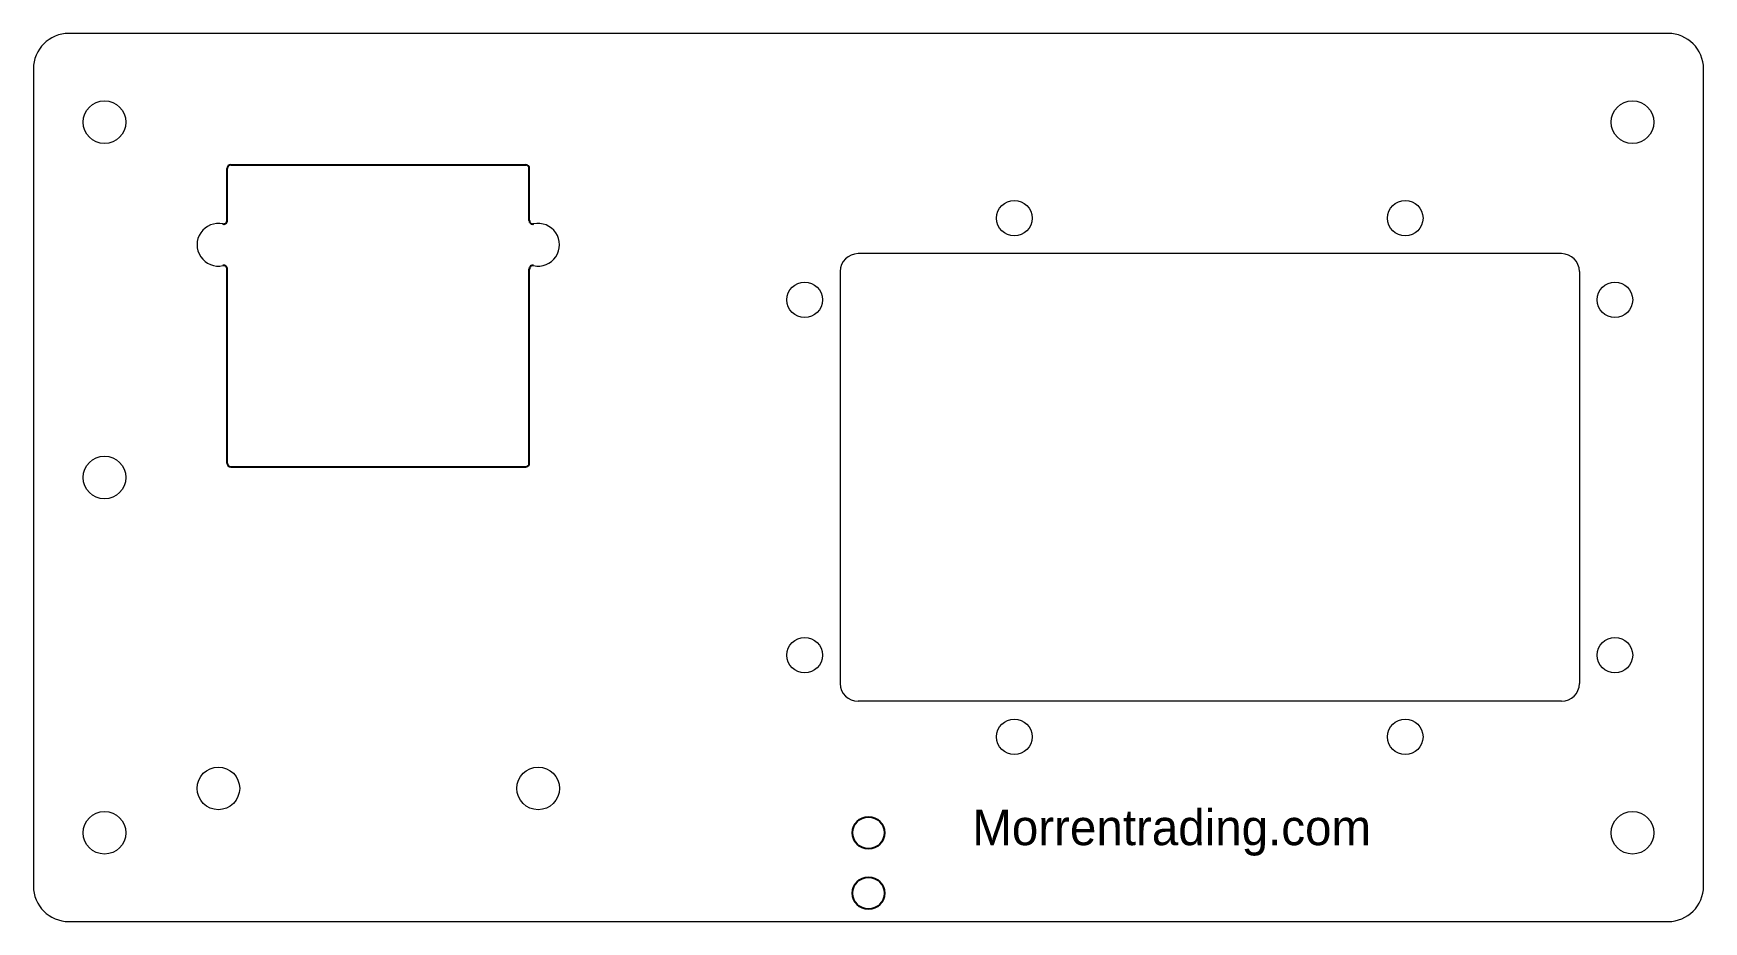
# Model space of a CAD drawing. Header units: millimetres. Extents: x -585 to -115, y 455 to 705.
import ezdxf

# ---------------------------------------------------------------- set-up
doc = ezdxf.new("R2010")
doc.units = ezdxf.units.MM
doc.header["$LTSCALE"] = 5

msp = doc.modelspace()

# ---------------------------------------------------------------- linework, layer by layer
at = {"color": 7, "linetype": 'Continuous', "lineweight": 15}
for p, q in [((-125.17, 704.75), (-575.17, 704.75)), ((-585.17, 694.75), (-585.17, 464.75)), ((-115.17, 464.75), (-115.17, 694.75)), ((-155.12, 642.75), (-353.12, 642.75)), ((-358.12, 637.75), (-358.12, 521.75)), ((-150.12, 637.75), (-150.12, 521.75)), ((-155.12, 516.75), (-353.12, 516.75)), ((-575.17, 454.75), (-125.17, 454.75))]:
    msp.add_line(p, q, dxfattribs=at)
at = {"color": 0}
for p, q in [((-529.62, 667.75), (-446.62, 667.75)), ((-530.62, 652.09), (-530.62, 666.75)), ((-445.62, 652.09), (-445.62, 666.75)), ((-530.62, 583.75), (-530.62, 638.41)), ((-445.62, 583.75), (-445.62, 638.41)), ((-529.62, 582.75), (-446.62, 582.75))]:
    msp.add_line(p, q, dxfattribs=at)
at = {"color": 7, "linetype": 'Continuous', "lineweight": 15}
for centre, radius in [((-565.17, 679.75), 6), ((-135.17, 679.75), 6), ((-309.12, 652.75), 5), ((-199.12, 652.75), 5), ((-368.12, 629.75), 5), ((-140.12, 629.75), 5), ((-565.17, 579.75), 6), ((-368.12, 529.75), 5), ((-140.12, 529.75), 5), ((-309.12, 506.75), 5), ((-199.12, 506.75), 5), ((-533.12, 492.25), 6), ((-443.12, 492.25), 6), ((-565.17, 479.75), 6), ((-135.17, 479.75), 6)]:
    msp.add_circle(centre, radius, dxfattribs=at)
at = {"color": 0}
for centre in [(-350.17, 479.75), (-350.17, 462.75)]:
    msp.add_circle(centre, 4.5, dxfattribs=at)
at = {"color": 7, "linetype": 'Continuous', "lineweight": 15}
for centre, radius, start, end in [((-575.17, 694.75), 10, 90, 180), ((-125.17, 694.75), 10, 0, 90), ((-533.12, 645.25), 6, 77.6264, 282.3736), ((-443.12, 645.25), 6, 257.6264, 102.3736), ((-353.12, 637.75), 5, 90, 180), ((-155.12, 637.75), 5, 0, 90), ((-353.12, 521.75), 5, 180, 270), ((-155.12, 521.75), 5, 270, 0), ((-575.17, 464.75), 10, 180, 270), ((-125.17, 464.75), 10, 270, 0)]:
    msp.add_arc(centre, radius, start, end, dxfattribs=at)
at = {"color": 0}
for centre, start, end in [((-529.62, 666.75), 90, 180), ((-446.62, 666.75), 0, 90), ((-531.62, 652.09), 257.6264, 0), ((-444.62, 652.09), 180, 282.3736), ((-531.62, 638.41), 0, 102.3736), ((-444.62, 638.41), 77.6264, 180), ((-529.62, 583.75), 180, 270), ((-446.62, 583.75), 270, 0)]:
    msp.add_arc(centre, 1, start, end, dxfattribs=at)

# ---------------------------------------------------------------- texts
at = {"color": 2, "insert": (-320.96, 486.26), "char_height": 10, "width": 190.8472, "attachment_point": 1}
msp.add_mtext('{Morrentrading.com}', dxfattribs=at)

doc.saveas('drawing.dxf')
